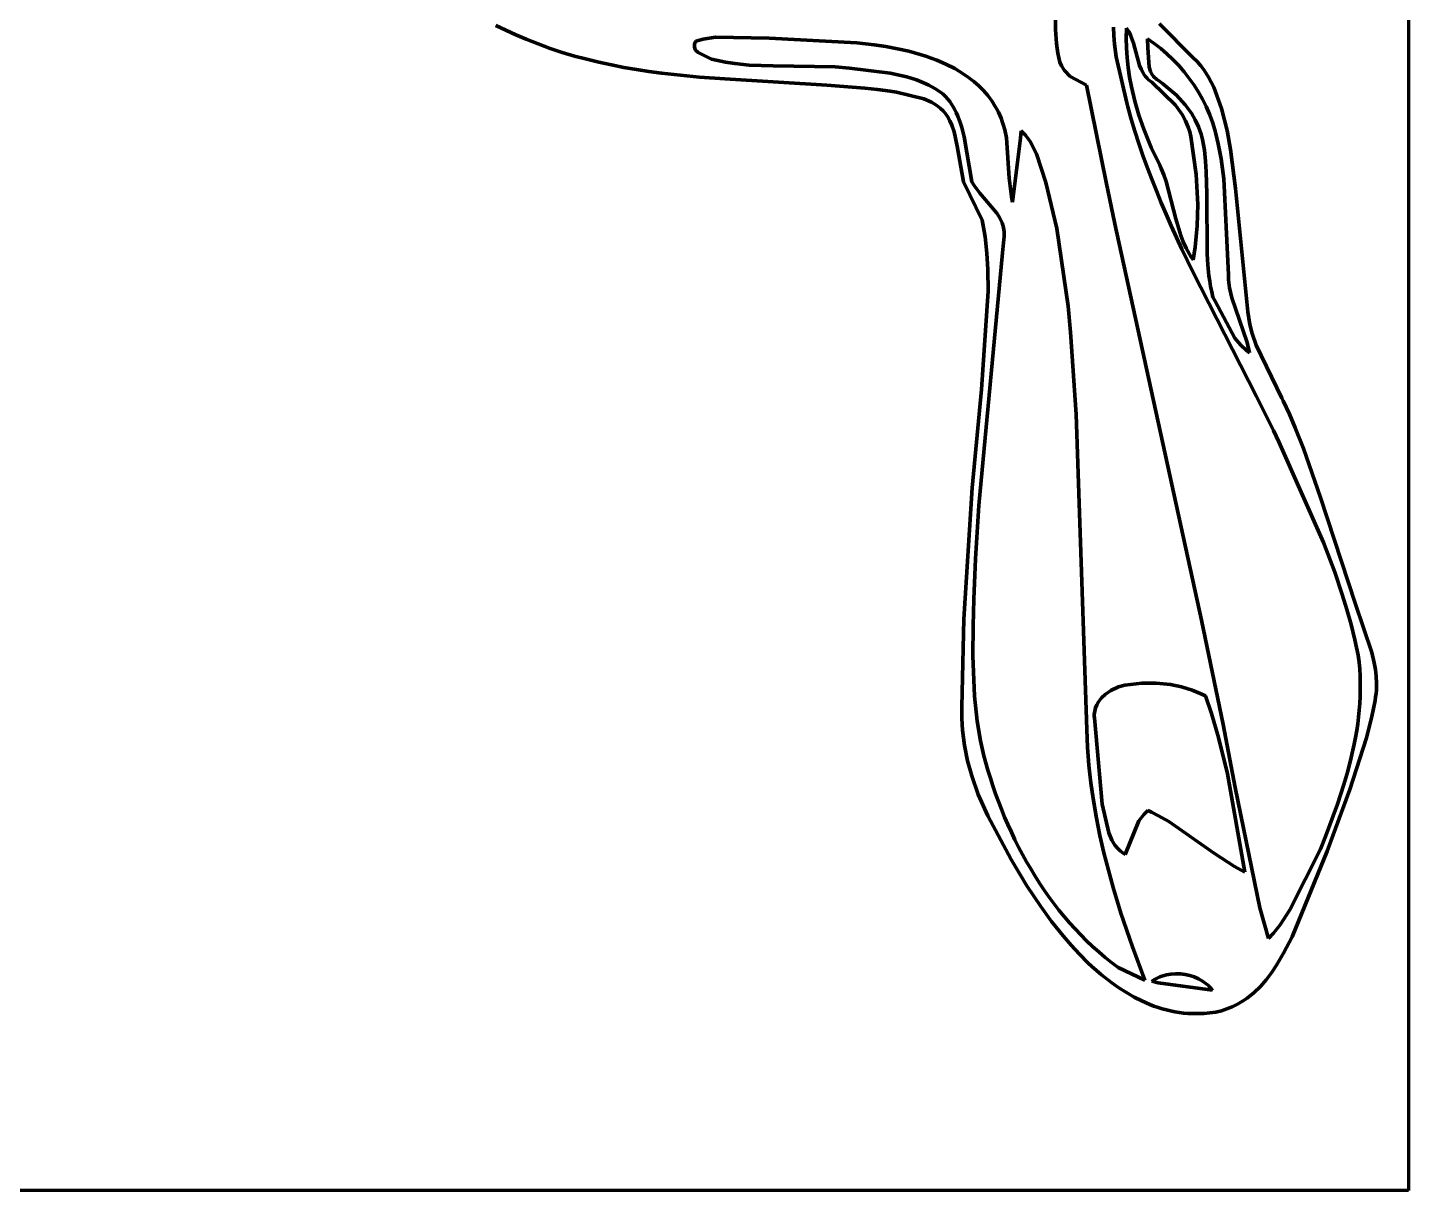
# Model space of a CAD drawing. Header units: millimetres. Extents: x 0 to 9.3, y 0 to 12.
# Drawn here: x 5.977 to 9.306, y 0 to 2.803 of the extents above; entities that cross this region are included whole.
import ezdxf

# ---------------------------------------------------------------- set-up
doc = ezdxf.new("R2010")
doc.units = ezdxf.units.MM
doc.layers.add('color#212121ff', color=7, linetype='CONTINUOUS', lineweight=100)
doc.layers.add('color#ffffffff', color=7, linetype='CONTINUOUS', lineweight=100)

msp = doc.modelspace()

# ---------------------------------------------------------------- linework, layer by layer
at = {"layer": 'color#212121ff'}
for p, q in [((7.1296, 2.7971), (7.1053, 2.8082)), ((7.1541, 2.7863), (7.1296, 2.7971)), ((8.455, 2.8215), (8.455, 2.7988)), ((8.455, 2.7988), (8.4555, 2.7875)), ((8.5954, 2.7843), (8.5948, 2.8047)), ((8.6258, 2.8023), (8.6252, 2.7784)), ((8.6314, 2.7938), (8.6258, 2.8023)), ((8.7056, 2.8122), (8.7863, 2.7313)), ((7.1786, 2.7757), (7.1541, 2.7863)), ((7.2075, 2.7641), (7.1786, 2.7757)), ((7.2365, 2.7535), (7.2075, 2.7641)), ((7.5847, 2.7635), (7.5843, 2.7612)), ((7.5854, 2.7658), (7.5847, 2.7635)), ((7.5864, 2.7683), (7.5854, 2.7658)), ((7.5877, 2.7708), (7.5864, 2.7683)), ((7.6055, 2.7756), (7.5877, 2.7708)), ((7.6356, 2.7804), (7.6055, 2.7756)), ((7.7643, 2.7784), (7.6356, 2.7804)), ((7.976, 2.7664), (7.7643, 2.7784)), ((8.0181, 2.7618), (7.976, 2.7664)), ((8.4555, 2.7875), (8.4563, 2.7761)), ((8.4563, 2.7761), (8.4574, 2.7648)), ((8.4574, 2.7648), (8.4589, 2.7535)), ((8.5971, 2.7638), (8.5954, 2.7843)), ((8.6014, 2.7331), (8.5971, 2.7638)), ((8.6252, 2.7784), (8.6258, 2.7546)), ((8.6359, 2.7849), (8.6314, 2.7938)), ((8.6429, 2.7659), (8.6359, 2.7849)), ((8.6577, 2.712), (8.6429, 2.7659)), ((8.6764, 2.7765), (8.6774, 2.7546)), ((8.6926, 2.7651), (8.6764, 2.7765)), ((8.7084, 2.7528), (8.6926, 2.7651)), ((7.2657, 2.7438), (7.2365, 2.7535)), ((7.2951, 2.735), (7.2657, 2.7438)), ((7.3247, 2.727), (7.2951, 2.735)), ((7.5843, 2.7612), (7.5844, 2.7569)), ((7.5844, 2.7569), (7.5855, 2.753)), ((7.5855, 2.753), (7.5874, 2.7494)), ((7.5874, 2.7494), (7.5935, 2.7431)), ((7.5935, 2.7431), (7.6257, 2.7274)), ((8.046, 2.7577), (8.0181, 2.7618)), ((8.0737, 2.7526), (8.046, 2.7577)), ((8.1012, 2.7464), (8.0737, 2.7526)), ((8.1148, 2.7428), (8.1012, 2.7464)), ((8.1284, 2.7388), (8.1148, 2.7428)), ((8.1419, 2.7346), (8.1284, 2.7388)), ((8.1553, 2.7299), (8.1419, 2.7346)), ((8.1686, 2.7249), (8.1553, 2.7299)), ((8.4589, 2.7535), (8.4607, 2.7422)), ((8.4607, 2.7422), (8.463, 2.7309)), ((8.463, 2.7309), (8.4655, 2.7205)), ((8.6268, 2.6224), (8.6014, 2.7331)), ((8.6258, 2.7546), (8.6273, 2.7309)), ((8.6273, 2.7309), (8.6299, 2.7074)), ((8.6774, 2.7546), (8.6803, 2.7084)), ((8.7235, 2.7399), (8.7084, 2.7528)), ((8.738, 2.7262), (8.7235, 2.7399)), ((8.7863, 2.7313), (8.7961, 2.7217)), ((7.3544, 2.7198), (7.3247, 2.727)), ((7.3842, 2.7134), (7.3544, 2.7198)), ((7.4143, 2.7076), (7.3842, 2.7134)), ((7.4444, 2.7025), (7.4143, 2.7076)), ((7.4746, 2.6979), (7.4444, 2.7025)), ((7.505, 2.6939), (7.4746, 2.6979)), ((7.6257, 2.7274), (7.6369, 2.7246)), ((7.6369, 2.7246), (7.6482, 2.7222)), ((7.6482, 2.7222), (7.6595, 2.72)), ((7.6595, 2.72), (7.6822, 2.7166)), ((7.6822, 2.7166), (7.7165, 2.7133)), ((7.7165, 2.7133), (7.774, 2.7112)), ((7.774, 2.7112), (7.924, 2.7091)), ((7.924, 2.7091), (7.9584, 2.7059)), ((7.9584, 2.7059), (8.0561, 2.6938)), ((8.1905, 2.7156), (8.1686, 2.7249)), ((8.2118, 2.7048), (8.1905, 2.7156)), ((8.2324, 2.6923), (8.2118, 2.7048)), ((8.4655, 2.7205), (8.4694, 2.711)), ((8.4694, 2.711), (8.4766, 2.6997)), ((8.4766, 2.6997), (8.4906, 2.6856)), ((8.6299, 2.7074), (8.6333, 2.684)), ((8.6615, 2.7029), (8.6577, 2.712)), ((8.6661, 2.6942), (8.6615, 2.7029)), ((8.6803, 2.7084), (8.6836, 2.698)), ((8.6836, 2.698), (8.6868, 2.6916)), ((8.7519, 2.7118), (8.738, 2.7262)), ((8.765, 2.6967), (8.7519, 2.7118)), ((8.7774, 2.6811), (8.765, 2.6967)), ((8.7961, 2.7217), (8.805, 2.7115)), ((8.805, 2.7115), (8.8132, 2.7007)), ((8.8132, 2.7007), (8.824, 2.6837)), ((7.5354, 2.6903), (7.505, 2.6939)), ((7.5659, 2.6871), (7.5354, 2.6903)), ((7.5965, 2.6843), (7.5659, 2.6871)), ((7.6578, 2.6796), (7.5965, 2.6843)), ((7.9038, 2.6649), (7.6578, 2.6796)), ((7.965, 2.6602), (7.9038, 2.6649)), ((8.0561, 2.6938), (8.0962, 2.6848)), ((8.0962, 2.6848), (8.1195, 2.6774)), ((8.1195, 2.6774), (8.1347, 2.6715)), ((8.1347, 2.6715), (8.1495, 2.6647)), ((8.1495, 2.6647), (8.1638, 2.6569)), ((8.2455, 2.6831), (8.2324, 2.6923)), ((8.258, 2.6733), (8.2455, 2.6831)), ((8.2699, 2.6627), (8.258, 2.6733)), ((8.4906, 2.6856), (8.5297, 2.6647)), ((8.5297, 2.6647), (8.5773, 2.4311)), ((8.6333, 2.684), (8.6377, 2.6607)), ((8.6687, 2.69), (8.6661, 2.6942)), ((8.6717, 2.686), (8.6687, 2.69)), ((8.6749, 2.6822), (8.6717, 2.686)), ((8.6785, 2.6786), (8.6749, 2.6822)), ((8.6824, 2.6751), (8.6785, 2.6786)), ((8.6867, 2.6719), (8.6824, 2.6751)), ((8.7438, 2.6167), (8.6867, 2.6719)), ((8.6868, 2.6916), (8.6911, 2.6857)), ((8.6911, 2.6857), (8.6936, 2.6829)), ((8.6936, 2.6829), (8.6964, 2.6804)), ((8.6964, 2.6804), (8.6995, 2.678)), ((8.6995, 2.678), (8.7029, 2.6758)), ((8.7029, 2.6758), (8.7131, 2.6685)), ((8.7131, 2.6685), (8.7467, 2.6403)), ((8.789, 2.6648), (8.7774, 2.6811)), ((8.7997, 2.648), (8.789, 2.6648)), ((8.824, 2.6837), (8.8363, 2.6596)), ((7.9955, 2.6573), (7.965, 2.6602)), ((8.026, 2.6541), (7.9955, 2.6573)), ((8.0563, 2.6505), (8.026, 2.6541)), ((8.0714, 2.6481), (8.0563, 2.6505)), ((8.1372, 2.632), (8.0714, 2.6481)), ((8.1559, 2.6235), (8.1372, 2.632)), ((8.1638, 2.6569), (8.1777, 2.648)), ((8.1777, 2.648), (8.1844, 2.6431)), ((8.1844, 2.6431), (8.1899, 2.6373)), ((8.1899, 2.6373), (8.1951, 2.6313)), ((8.1951, 2.6313), (8.1999, 2.6251)), ((8.2811, 2.6515), (8.2699, 2.6627)), ((8.2915, 2.6395), (8.2811, 2.6515)), ((8.301, 2.6269), (8.2915, 2.6395)), ((8.6377, 2.6607), (8.6459, 2.6261)), ((8.7467, 2.6403), (8.7678, 2.6172)), ((8.8095, 2.6307), (8.7997, 2.648)), ((8.8184, 2.6129), (8.8095, 2.6307)), ((8.8363, 2.6596), (8.8548, 2.6083)), ((8.169, 2.6154), (8.1559, 2.6235)), ((8.1771, 2.6091), (8.169, 2.6154)), ((8.1847, 2.6021), (8.1771, 2.6091)), ((8.1917, 2.5941), (8.1847, 2.6021)), ((8.1999, 2.6251), (8.2043, 2.6187)), ((8.2043, 2.6187), (8.2084, 2.6121)), ((8.2084, 2.6121), (8.2122, 2.6054)), ((8.2122, 2.6054), (8.2157, 2.5986)), ((8.2157, 2.5986), (8.2189, 2.5916)), ((8.3096, 2.6136), (8.301, 2.6269)), ((8.3135, 2.6067), (8.3096, 2.6136)), ((8.3171, 2.5996), (8.3135, 2.6067)), ((8.3204, 2.5924), (8.3171, 2.5996)), ((8.6292, 2.6126), (8.6268, 2.6224)), ((8.6376, 2.583), (8.6292, 2.6126)), ((8.6459, 2.6261), (8.6559, 2.592)), ((8.7602, 2.5937), (8.7438, 2.6167)), ((8.7678, 2.6172), (8.7825, 2.5971)), ((8.7825, 2.5971), (8.7919, 2.581)), ((8.8264, 2.5946), (8.8184, 2.6129)), ((8.8548, 2.6083), (8.8685, 2.5558)), ((8.1949, 2.5891), (8.1917, 2.5941)), ((8.2005, 2.5789), (8.1949, 2.5891)), ((8.2052, 2.5683), (8.2005, 2.5789)), ((8.2108, 2.5519), (8.2052, 2.5683)), ((8.2189, 2.5916), (8.2245, 2.5773)), ((8.2245, 2.5773), (8.2293, 2.5626)), ((8.3235, 2.585), (8.3204, 2.5924)), ((8.3262, 2.5774), (8.3235, 2.585)), ((8.3286, 2.5696), (8.3262, 2.5774)), ((8.3325, 2.5571), (8.3286, 2.5696)), ((8.6465, 2.5536), (8.6376, 2.583)), ((8.6559, 2.592), (8.6676, 2.5583)), ((8.7683, 2.5789), (8.7602, 2.5937)), ((8.7749, 2.5633), (8.7683, 2.5789)), ((8.7783, 2.5524), (8.7749, 2.5633)), ((8.7919, 2.581), (8.7999, 2.5641)), ((8.7999, 2.5641), (8.8062, 2.5463)), ((8.8333, 2.5759), (8.8264, 2.5946)), ((8.8392, 2.5568), (8.8333, 2.5759)), ((8.2181, 2.5179), (8.2108, 2.5519)), ((8.2293, 2.5626), (8.235, 2.5399)), ((8.235, 2.5399), (8.2534, 2.432)), ((8.3366, 2.538), (8.3325, 2.5571)), ((8.3433, 2.4406), (8.3366, 2.538)), ((8.3703, 2.5367), (8.3512, 2.3827)), ((8.3722, 2.5546), (8.3703, 2.5367)), ((8.3824, 2.5441), (8.3722, 2.5546)), ((8.3938, 2.5287), (8.3824, 2.5441)), ((8.6559, 2.5244), (8.6465, 2.5536)), ((8.6676, 2.5583), (8.6856, 2.5143)), ((8.7809, 2.5411), (8.7783, 2.5524)), ((8.7941, 2.4492), (8.7809, 2.5411)), ((8.8062, 2.5463), (8.8094, 2.534)), ((8.8094, 2.534), (8.8117, 2.521)), ((8.8417, 2.5472), (8.8392, 2.5568)), ((8.8474, 2.5233), (8.8417, 2.5472)), ((8.8685, 2.5558), (8.8767, 2.5093)), ((8.2332, 2.4318), (8.2181, 2.5179)), ((8.4091, 2.499), (8.3938, 2.5287)), ((8.4313, 2.4302), (8.4091, 2.499)), ((8.6658, 2.4954), (8.6559, 2.5244)), ((8.6856, 2.5143), (8.7061, 2.4715)), ((8.8117, 2.521), (8.8137, 2.508)), ((8.8137, 2.508), (8.8166, 2.4818)), ((8.8543, 2.4873), (8.8474, 2.5233)), ((8.8767, 2.5093), (8.889, 2.4158)), ((8.6762, 2.4667), (8.6658, 2.4954)), ((8.687, 2.4381), (8.6762, 2.4667)), ((8.7061, 2.4715), (8.7098, 2.4639)), ((8.7098, 2.4639), (8.7164, 2.4485)), ((8.8166, 2.4818), (8.8184, 2.4556)), ((8.8609, 2.439), (8.8543, 2.4873)), ((8.2777, 2.3389), (8.2332, 2.4318)), ((8.2534, 2.432), (8.259, 2.4225)), ((8.3484, 2.3954), (8.3433, 2.4406)), ((8.4577, 2.3195), (8.4313, 2.4302)), ((8.5773, 2.4311), (8.5981, 2.3302)), ((8.6982, 2.4097), (8.687, 2.4381)), ((8.7164, 2.4485), (8.722, 2.4327)), ((8.722, 2.4327), (8.7452, 2.3427)), ((8.7979, 2.377), (8.7941, 2.4492)), ((8.8184, 2.4556), (8.8198, 2.4029)), ((8.8718, 2.2073), (8.8609, 2.439)), ((8.259, 2.4225), (8.2725, 2.4045)), ((8.2725, 2.4045), (8.3132, 2.3565)), ((8.7098, 2.3814), (8.6982, 2.4097)), ((8.8198, 2.4029), (8.8203, 2.2577)), ((8.889, 2.4158), (8.9185, 2.1184)), ((8.3512, 2.3827), (8.3484, 2.3954)), ((8.7218, 2.3533), (8.7098, 2.3814)), ((8.7967, 2.3254), (8.7979, 2.377)), ((8.2833, 2.3123), (8.2777, 2.3389)), ((8.3132, 2.3565), (8.3192, 2.3472)), ((8.3192, 2.3472), (8.3242, 2.3375)), ((8.3242, 2.3375), (8.3263, 2.3324)), ((8.3263, 2.3324), (8.328, 2.3272)), ((8.5981, 2.3302), (8.807, 1.3749)), ((8.7341, 2.3253), (8.7218, 2.3533)), ((8.7452, 2.3427), (8.7569, 2.3025)), ((8.2851, 2.2992), (8.2833, 2.3123)), ((8.2893, 2.2599), (8.2851, 2.2992)), ((8.328, 2.3272), (8.3294, 2.3218)), ((8.3294, 2.3218), (8.3304, 2.3163)), ((8.331, 2.2987), (8.3302, 2.2924)), ((8.3304, 2.3163), (8.331, 2.3107)), ((8.331, 2.3107), (8.3312, 2.3048)), ((8.3312, 2.3048), (8.331, 2.2987)), ((8.4854, 2.1319), (8.4577, 2.3195)), ((8.7596, 2.2697), (8.7341, 2.3253)), ((8.7569, 2.3025), (8.7628, 2.287)), ((8.7919, 2.274), (8.7967, 2.3254)), ((8.3302, 2.2924), (8.3273, 2.2604)), ((8.786, 2.2145), (8.7596, 2.2697)), ((8.7628, 2.287), (8.7697, 2.2719)), ((8.7697, 2.2719), (8.7736, 2.2646)), ((8.7736, 2.2646), (8.7777, 2.2574)), ((8.7871, 2.2434), (8.7919, 2.274)), ((8.3273, 2.2604), (8.2699, 1.6509)), ((8.2916, 2.2204), (8.2893, 2.2599)), ((8.7777, 2.2574), (8.7822, 2.2503)), ((8.7822, 2.2503), (8.7871, 2.2434)), ((8.8203, 2.2577), (8.8221, 2.2315)), ((8.8221, 2.2315), (8.8248, 2.2054)), ((8.2923, 2.1677), (8.2916, 2.2204)), ((8.9391, 1.9143), (8.786, 2.2145)), ((8.8248, 2.2054), (8.8267, 2.1924)), ((8.8723, 2.1951), (8.8718, 2.2073)), ((8.2764, 1.9308), (8.2923, 2.1677)), ((8.8267, 2.1924), (8.8289, 2.1794)), ((8.8289, 2.1794), (8.8315, 2.1665)), ((8.8315, 2.1665), (8.8344, 2.1536)), ((8.8744, 2.1762), (8.8723, 2.1951)), ((8.8799, 2.1516), (8.8744, 2.1762)), ((8.491, 2.069), (8.4854, 2.1319)), ((8.8344, 2.1536), (8.8395, 2.1437)), ((8.8395, 2.1437), (8.8873, 2.0549)), ((8.9169, 2.044), (8.8799, 2.1516)), ((8.9185, 2.1184), (8.9208, 2.1028)), ((8.9208, 2.1028), (8.9234, 2.0879)), ((8.5044, 1.871), (8.491, 2.069)), ((8.9234, 2.0879), (8.9289, 2.0662)), ((8.9289, 2.0662), (8.9387, 2.0382)), ((8.8873, 2.0549), (8.9014, 2.0378)), ((8.9014, 2.0378), (8.9135, 2.0263)), ((8.9224, 2.0193), (8.9169, 2.044)), ((8.9387, 2.0382), (9.0008, 1.9104)), ((8.9135, 2.0263), (8.9224, 2.0193)), ((8.254, 1.694), (8.2764, 1.9308)), ((8.98, 1.8321), (8.9391, 1.9143)), ((9.0008, 1.9104), (9.0038, 1.9036)), ((9.0038, 1.9036), (9.0188, 1.8711)), ((8.5302, 1.1112), (8.5044, 1.871)), ((9.0188, 1.8711), (9.033, 1.8383)), ((8.9933, 1.8046), (8.98, 1.8321)), ((9.033, 1.8383), (9.0528, 1.7885)), ((9.101, 1.5617), (8.9933, 1.8046)), ((9.0528, 1.7885), (9.0939, 1.6704)), ((8.2341, 1.3774), (8.254, 1.694)), ((9.0939, 1.6704), (9.1773, 1.4156)), ((8.2699, 1.6509), (8.262, 1.5223)), ((9.128, 1.4908), (9.101, 1.5617)), ((8.262, 1.5223), (8.2581, 1.4257)), ((9.1463, 1.437), (9.128, 1.4908)), ((9.1574, 1.4007), (9.1463, 1.437)), ((8.2581, 1.4257), (8.2566, 1.3613)), ((9.1676, 1.3642), (9.1574, 1.4007)), ((9.1773, 1.4156), (9.2174, 1.2966)), ((8.2289, 1.166), (8.2341, 1.3774)), ((8.807, 1.3749), (8.8589, 1.1229)), ((8.2566, 1.3613), (8.2555, 1.2885)), ((9.1768, 1.3274), (9.1676, 1.3642)), ((9.1848, 1.2902), (9.1768, 1.3274)), ((8.2555, 1.2885), (8.2595, 1.1916)), ((9.1868, 1.2736), (9.1848, 1.2902)), ((9.1882, 1.257), (9.1868, 1.2736)), ((9.2174, 1.2966), (9.2232, 1.2723)), ((9.2232, 1.2723), (9.2261, 1.256)), ((9.1892, 1.2404), (9.1882, 1.257)), ((9.1896, 1.2238), (9.1892, 1.2404)), ((9.2261, 1.256), (9.228, 1.2396)), ((9.228, 1.2396), (9.2288, 1.223)), ((8.5882, 1.2051), (8.5746, 1.1957)), ((8.6069, 1.2138), (8.5882, 1.2051)), ((8.6224, 1.2181), (8.6069, 1.2138)), ((8.6632, 1.2227), (8.6224, 1.2181)), ((8.6975, 1.2229), (8.6632, 1.2227)), ((8.7317, 1.2196), (8.6975, 1.2229)), ((8.7585, 1.2141), (8.7317, 1.2196)), ((8.7847, 1.2061), (8.7585, 1.2141)), ((8.8038, 1.1984), (8.7847, 1.2061)), ((8.8162, 1.1924), (8.8038, 1.1984)), ((9.1892, 1.1907), (9.1897, 1.2072)), ((9.1897, 1.2072), (9.1896, 1.2238)), ((9.2284, 1.2064), (9.2277, 1.198)), ((9.2288, 1.2147), (9.2284, 1.2064)), ((9.2288, 1.223), (9.2288, 1.2147)), ((8.229, 1.1377), (8.2289, 1.166)), ((8.2595, 1.1916), (8.2661, 1.1314)), ((8.5544, 1.1709), (8.5513, 1.1636)), ((8.5583, 1.1778), (8.5544, 1.1709)), ((8.5657, 1.1873), (8.5583, 1.1778)), ((8.5746, 1.1957), (8.5657, 1.1873)), ((8.831, 1.1497), (8.8162, 1.1924)), ((9.1871, 1.1577), (9.1884, 1.1742)), ((9.1884, 1.1742), (9.1892, 1.1907)), ((9.2252, 1.1812), (9.2175, 1.1424)), ((9.2266, 1.1896), (9.2252, 1.1812)), ((9.2277, 1.198), (9.2266, 1.1896)), ((8.2308, 1.1095), (8.229, 1.1377)), ((8.5493, 1.1558), (8.5483, 1.1476)), ((8.5483, 1.1476), (8.5483, 1.1434)), ((8.5483, 1.1434), (8.5486, 1.139)), ((8.5486, 1.139), (8.5676, 0.9315)), ((8.5513, 1.1636), (8.5493, 1.1558)), ((8.8482, 1.0921), (8.831, 1.1497)), ((9.1833, 1.1248), (9.1854, 1.1412)), ((9.1854, 1.1412), (9.1871, 1.1577)), ((9.2175, 1.1424), (9.2048, 1.0914)), ((8.2356, 1.0723), (8.2308, 1.1095)), ((8.2661, 1.1314), (8.2742, 1.0836)), ((8.531, 1.0896), (8.5302, 1.1112)), ((8.8589, 1.1229), (8.8881, 0.9713)), ((9.1781, 1.0921), (9.1809, 1.1084)), ((9.1809, 1.1084), (9.1833, 1.1248)), ((8.2431, 1.0355), (8.2356, 1.0723)), ((8.2742, 1.0836), (8.2822, 1.0481)), ((8.5321, 1.0681), (8.531, 1.0896)), ((8.5336, 1.0466), (8.5321, 1.0681)), ((8.8695, 1.0043), (8.8482, 1.0921)), ((9.2048, 1.0914), (9.1645, 0.9662)), ((9.1679, 1.0433), (9.175, 1.0757)), ((9.175, 1.0757), (9.1781, 1.0921)), ((8.2531, 0.9992), (8.2431, 1.0355)), ((8.2822, 1.0481), (8.2919, 1.0129)), ((8.5355, 1.0252), (8.5336, 1.0466)), ((9.1596, 1.011), (9.1679, 1.0433)), ((8.2688, 0.9548), (8.2531, 0.9992)), ((8.2919, 1.0129), (8.2978, 0.994)), ((8.5377, 1.0038), (8.5355, 1.0252)), ((8.5403, 0.9824), (8.5377, 1.0038)), ((8.9113, 0.7671), (8.8695, 1.0043)), ((9.1503, 0.9789), (9.1596, 1.011)), ((8.2978, 0.994), (8.304, 0.975)), ((8.304, 0.975), (8.3105, 0.9562)), ((8.5431, 0.9611), (8.5403, 0.9824)), ((8.8881, 0.9713), (8.9476, 0.6814)), ((9.1645, 0.9662), (9.1097, 0.818)), ((9.1348, 0.9313), (9.1503, 0.9789)), ((8.2919, 0.9033), (8.2688, 0.9548)), ((8.3105, 0.9562), (8.3174, 0.9374)), ((8.3174, 0.9374), (8.3247, 0.9188)), ((8.5463, 0.9399), (8.5431, 0.9611)), ((8.5537, 0.8976), (8.5463, 0.9399)), ((8.3477, 0.7981), (8.2919, 0.9033)), ((8.3247, 0.9188), (8.3322, 0.9002)), ((8.3322, 0.9002), (8.3402, 0.8818)), ((8.5676, 0.9315), (8.5835, 0.8618)), ((8.6558, 0.8908), (8.6684, 0.9073)), ((8.6684, 0.9073), (8.6777, 0.9161)), ((8.6777, 0.9161), (8.6864, 0.912)), ((8.6864, 0.912), (8.7035, 0.9034)), ((8.7035, 0.9034), (8.7284, 0.889)), ((9.1057, 0.8534), (9.1348, 0.9313)), ((8.3402, 0.8818), (8.3484, 0.8636)), ((8.5621, 0.8554), (8.5537, 0.8976)), ((8.6225, 0.8099), (8.6558, 0.8908)), ((8.7284, 0.889), (8.8379, 0.8119)), ((8.3484, 0.8636), (8.3571, 0.8455)), ((8.3571, 0.8455), (8.366, 0.8275)), ((8.5717, 0.8135), (8.5621, 0.8554)), ((8.5835, 0.8618), (8.5909, 0.8446)), ((8.5909, 0.8446), (8.5982, 0.8327)), ((8.5982, 0.8327), (8.604, 0.8254)), ((9.0934, 0.8228), (9.1057, 0.8534)), ((8.366, 0.8275), (8.3754, 0.8098)), ((8.3754, 0.8098), (8.3851, 0.7922)), ((8.5823, 0.7718), (8.5717, 0.8135)), ((8.604, 0.8254), (8.6107, 0.8187)), ((8.6107, 0.8187), (8.6183, 0.8127)), ((8.6183, 0.8127), (8.6225, 0.8099)), ((8.8379, 0.8119), (8.886, 0.7807)), ((9.02, 0.6763), (9.0934, 0.8228)), ((9.1097, 0.818), (9.0253, 0.6113)), ((8.3861, 0.7341), (8.3477, 0.7981)), ((8.3851, 0.7922), (8.3951, 0.7749)), ((8.3951, 0.7749), (8.4055, 0.7578)), ((8.5938, 0.7304), (8.5823, 0.7718)), ((8.886, 0.7807), (8.9113, 0.7671)), ((8.4192, 0.6846), (8.3861, 0.7341)), ((8.4055, 0.7578), (8.4163, 0.7409)), ((8.4163, 0.7409), (8.4274, 0.7242)), ((8.4274, 0.7242), (8.4389, 0.7079)), ((8.4389, 0.7079), (8.4507, 0.6918)), ((8.6126, 0.6686), (8.5938, 0.7304)), ((8.4456, 0.6486), (8.4192, 0.6846)), ((8.4507, 0.6918), (8.463, 0.676)), ((8.463, 0.676), (8.4756, 0.6605)), ((8.6403, 0.5871), (8.6126, 0.6686)), ((8.9476, 0.6814), (8.9686, 0.6072)), ((8.9961, 0.6405), (9.02, 0.6763)), ((8.4735, 0.6137), (8.4456, 0.6486)), ((8.4756, 0.6605), (8.4885, 0.6454)), ((8.4885, 0.6454), (8.5019, 0.6305)), ((8.98, 0.6202), (8.9961, 0.6405)), ((8.4929, 0.5911), (8.4735, 0.6137)), ((8.5019, 0.6305), (8.5156, 0.616)), ((8.5156, 0.616), (8.5297, 0.6019)), ((8.5297, 0.6019), (8.5442, 0.5882)), ((8.9686, 0.6072), (8.98, 0.6202)), ((9.0253, 0.6113), (9.0047, 0.5718)), ((8.5131, 0.5692), (8.4929, 0.5911)), ((8.534, 0.5479), (8.5131, 0.5692)), ((8.5442, 0.5882), (8.559, 0.5748)), ((8.559, 0.5748), (8.5743, 0.5618)), ((8.6702, 0.5065), (8.6403, 0.5871)), ((9.0047, 0.5718), (8.9877, 0.543)), ((8.5417, 0.5408), (8.534, 0.5479)), ((8.5655, 0.5201), (8.5417, 0.5408)), ((8.5743, 0.5618), (8.5899, 0.5493)), ((8.5899, 0.5493), (8.6059, 0.5372)), ((8.6059, 0.5372), (8.6702, 0.5065)), ((8.9877, 0.543), (8.9754, 0.5242)), ((8.5905, 0.5005), (8.5655, 0.5201)), ((8.6079, 0.4882), (8.5905, 0.5005)), ((8.6917, 0.5076), (8.6872, 0.5045)), ((8.6872, 0.5045), (8.702, 0.5003)), ((8.6964, 0.5103), (8.6917, 0.5076)), ((8.7013, 0.5128), (8.6964, 0.5103)), ((8.7063, 0.515), (8.7013, 0.5128)), ((8.702, 0.5003), (8.8336, 0.4829)), ((8.7115, 0.5168), (8.7063, 0.515)), ((8.7222, 0.5198), (8.7115, 0.5168)), ((8.7332, 0.5216), (8.7222, 0.5198)), ((8.7445, 0.5223), (8.7332, 0.5216)), ((8.7559, 0.5219), (8.7445, 0.5223)), ((8.7672, 0.5205), (8.7559, 0.5219)), ((8.7783, 0.518), (8.7672, 0.5205)), ((8.7891, 0.5145), (8.7783, 0.518)), ((8.7995, 0.5101), (8.7891, 0.5145)), ((8.8093, 0.5047), (8.7995, 0.5101)), ((8.8183, 0.4984), (8.8093, 0.5047)), ((8.9629, 0.5073), (8.949, 0.4915)), ((8.9754, 0.5242), (8.9629, 0.5073)), ((8.6258, 0.4768), (8.6079, 0.4882)), ((8.6442, 0.4662), (8.6258, 0.4768)), ((8.663, 0.4567), (8.6442, 0.4662)), ((8.8225, 0.4948), (8.8183, 0.4984)), ((8.8265, 0.4911), (8.8225, 0.4948)), ((8.8302, 0.4871), (8.8265, 0.4911)), ((8.8336, 0.4829), (8.8302, 0.4871)), ((8.9337, 0.4769), (8.9172, 0.4638)), ((8.949, 0.4915), (8.9337, 0.4769)), ((8.6823, 0.4482), (8.663, 0.4567)), ((8.6921, 0.4444), (8.6823, 0.4482)), ((8.702, 0.441), (8.6921, 0.4444)), ((8.712, 0.4378), (8.702, 0.441)), ((8.7221, 0.435), (8.712, 0.4378)), ((8.7323, 0.4326), (8.7221, 0.435)), ((8.8548, 0.4332), (8.8412, 0.43)), ((8.868, 0.4375), (8.8548, 0.4332)), ((8.881, 0.4428), (8.868, 0.4375)), ((8.8935, 0.449), (8.881, 0.4428)), ((8.9056, 0.456), (8.8935, 0.449)), ((8.9172, 0.4638), (8.9056, 0.456)), ((8.7426, 0.4305), (8.7323, 0.4326)), ((8.753, 0.4289), (8.7426, 0.4305)), ((8.7634, 0.4276), (8.753, 0.4289)), ((8.774, 0.4267), (8.7634, 0.4276)), ((8.7846, 0.4262), (8.774, 0.4267)), ((8.7953, 0.4262), (8.7846, 0.4262)), ((8.8061, 0.4266), (8.7953, 0.4262)), ((8.8132, 0.4267), (8.8061, 0.4266)), ((8.8273, 0.4278), (8.8132, 0.4267)), ((8.8412, 0.43), (8.8273, 0.4278))]:
    msp.add_line(p, q, dxfattribs=at)
at = {"layer": 'color#ffffffff'}
for p, q in [((9.3056, 12.0417), (9.3056, 0)), ((7.1053, 2.8082), (7.1296, 2.7971)), ((7.1296, 2.7971), (7.1541, 2.7863)), ((8.455, 2.7988), (8.455, 2.8215)), ((8.4555, 2.7875), (8.455, 2.7988)), ((8.5948, 2.8047), (8.5954, 2.7843)), ((8.6252, 2.7784), (8.6258, 2.8023)), ((8.6258, 2.8023), (8.6314, 2.7938)), ((8.7863, 2.7313), (8.7056, 2.8122)), ((7.1541, 2.7863), (7.1786, 2.7757)), ((7.1786, 2.7757), (7.2075, 2.7641)), ((7.2075, 2.7641), (7.2365, 2.7535)), ((7.5843, 2.7612), (7.5847, 2.7635)), ((7.5847, 2.7635), (7.5854, 2.7658)), ((7.5854, 2.7658), (7.5864, 2.7683)), ((7.5864, 2.7683), (7.5877, 2.7708)), ((7.5877, 2.7708), (7.6055, 2.7756)), ((7.6055, 2.7756), (7.6356, 2.7804)), ((7.6356, 2.7804), (7.7643, 2.7784)), ((7.7643, 2.7784), (7.976, 2.7664)), ((7.976, 2.7664), (8.0181, 2.7618)), ((8.4563, 2.7761), (8.4555, 2.7875)), ((8.4574, 2.7648), (8.4563, 2.7761)), ((8.4589, 2.7535), (8.4574, 2.7648)), ((8.5954, 2.7843), (8.5971, 2.7638)), ((8.5971, 2.7638), (8.6014, 2.7331)), ((8.6258, 2.7546), (8.6252, 2.7784)), ((8.6314, 2.7938), (8.6359, 2.7849)), ((8.6359, 2.7849), (8.6429, 2.7659)), ((8.6429, 2.7659), (8.6577, 2.712)), ((8.6764, 2.7765), (8.6926, 2.7651)), ((8.6774, 2.7546), (8.6764, 2.7765)), ((8.6926, 2.7651), (8.7084, 2.7528)), ((7.2365, 2.7535), (7.2657, 2.7438)), ((7.2657, 2.7438), (7.2951, 2.735)), ((7.2951, 2.735), (7.3247, 2.727)), ((7.5844, 2.7569), (7.5843, 2.7612)), ((7.5855, 2.753), (7.5844, 2.7569)), ((7.5874, 2.7494), (7.5855, 2.753)), ((7.5935, 2.7431), (7.5874, 2.7494)), ((7.6257, 2.7274), (7.5935, 2.7431)), ((8.0181, 2.7618), (8.046, 2.7577)), ((8.046, 2.7577), (8.0737, 2.7526)), ((8.0737, 2.7526), (8.1012, 2.7464)), ((8.1012, 2.7464), (8.1148, 2.7428)), ((8.1148, 2.7428), (8.1284, 2.7388)), ((8.1284, 2.7388), (8.1419, 2.7346)), ((8.1419, 2.7346), (8.1553, 2.7299)), ((8.1553, 2.7299), (8.1686, 2.7249)), ((8.4607, 2.7422), (8.4589, 2.7535)), ((8.463, 2.7309), (8.4607, 2.7422)), ((8.4655, 2.7205), (8.463, 2.7309)), ((8.6014, 2.7331), (8.6268, 2.6224)), ((8.6273, 2.7309), (8.6258, 2.7546)), ((8.6299, 2.7074), (8.6273, 2.7309)), ((8.6803, 2.7084), (8.6774, 2.7546)), ((8.7084, 2.7528), (8.7235, 2.7399)), ((8.7235, 2.7399), (8.738, 2.7262)), ((8.7961, 2.7217), (8.7863, 2.7313)), ((7.3247, 2.727), (7.3544, 2.7198)), ((7.3544, 2.7198), (7.3842, 2.7134)), ((7.3842, 2.7134), (7.4143, 2.7076)), ((7.4143, 2.7076), (7.4444, 2.7025)), ((7.4444, 2.7025), (7.4746, 2.6979)), ((7.4746, 2.6979), (7.505, 2.6939)), ((7.6369, 2.7246), (7.6257, 2.7274)), ((7.6482, 2.7222), (7.6369, 2.7246)), ((7.6595, 2.72), (7.6482, 2.7222)), ((7.6822, 2.7166), (7.6595, 2.72)), ((7.7165, 2.7133), (7.6822, 2.7166)), ((7.774, 2.7112), (7.7165, 2.7133)), ((7.924, 2.7091), (7.774, 2.7112)), ((7.9584, 2.7059), (7.924, 2.7091)), ((8.0561, 2.6938), (7.9584, 2.7059)), ((8.1686, 2.7249), (8.1905, 2.7156)), ((8.1905, 2.7156), (8.2118, 2.7048)), ((8.2118, 2.7048), (8.2324, 2.6923)), ((8.4694, 2.711), (8.4655, 2.7205)), ((8.4766, 2.6997), (8.4694, 2.711)), ((8.4906, 2.6856), (8.4766, 2.6997)), ((8.6333, 2.684), (8.6299, 2.7074)), ((8.6577, 2.712), (8.6615, 2.7029)), ((8.6615, 2.7029), (8.6661, 2.6942)), ((8.6836, 2.698), (8.6803, 2.7084)), ((8.6868, 2.6916), (8.6836, 2.698)), ((8.738, 2.7262), (8.7519, 2.7118)), ((8.7519, 2.7118), (8.765, 2.6967)), ((8.765, 2.6967), (8.7774, 2.6811)), ((8.805, 2.7115), (8.7961, 2.7217)), ((8.8132, 2.7007), (8.805, 2.7115)), ((8.824, 2.6837), (8.8132, 2.7007)), ((7.505, 2.6939), (7.5354, 2.6903)), ((7.5354, 2.6903), (7.5659, 2.6871)), ((7.5659, 2.6871), (7.5965, 2.6843)), ((7.5965, 2.6843), (7.6578, 2.6796)), ((7.6578, 2.6796), (7.9038, 2.6649)), ((7.9038, 2.6649), (7.965, 2.6602)), ((8.0962, 2.6848), (8.0561, 2.6938)), ((8.1195, 2.6774), (8.0962, 2.6848)), ((8.1347, 2.6715), (8.1195, 2.6774)), ((8.1495, 2.6647), (8.1347, 2.6715)), ((8.1638, 2.6569), (8.1495, 2.6647)), ((8.2324, 2.6923), (8.2455, 2.6831)), ((8.2455, 2.6831), (8.258, 2.6733)), ((8.258, 2.6733), (8.2699, 2.6627)), ((8.5297, 2.6647), (8.4906, 2.6856)), ((8.5773, 2.4311), (8.5297, 2.6647)), ((8.6377, 2.6607), (8.6333, 2.684)), ((8.6661, 2.6942), (8.6687, 2.69)), ((8.6687, 2.69), (8.6717, 2.686)), ((8.6717, 2.686), (8.6749, 2.6822)), ((8.6749, 2.6822), (8.6785, 2.6786)), ((8.6785, 2.6786), (8.6824, 2.6751)), ((8.6824, 2.6751), (8.6867, 2.6719)), ((8.6867, 2.6719), (8.7438, 2.6167)), ((8.6911, 2.6857), (8.6868, 2.6916)), ((8.6936, 2.6829), (8.6911, 2.6857)), ((8.6964, 2.6804), (8.6936, 2.6829)), ((8.6995, 2.678), (8.6964, 2.6804)), ((8.7029, 2.6758), (8.6995, 2.678)), ((8.7131, 2.6685), (8.7029, 2.6758)), ((8.7467, 2.6403), (8.7131, 2.6685)), ((8.7774, 2.6811), (8.789, 2.6648)), ((8.789, 2.6648), (8.7997, 2.648)), ((8.8363, 2.6596), (8.824, 2.6837)), ((7.965, 2.6602), (7.9955, 2.6573)), ((7.9955, 2.6573), (8.026, 2.6541)), ((8.026, 2.6541), (8.0563, 2.6505)), ((8.0563, 2.6505), (8.0714, 2.6481)), ((8.0714, 2.6481), (8.1372, 2.632)), ((8.1372, 2.632), (8.1559, 2.6235)), ((8.1777, 2.648), (8.1638, 2.6569)), ((8.1844, 2.6431), (8.1777, 2.648)), ((8.1899, 2.6373), (8.1844, 2.6431)), ((8.1951, 2.6313), (8.1899, 2.6373)), ((8.1999, 2.6251), (8.1951, 2.6313)), ((8.2699, 2.6627), (8.2811, 2.6515)), ((8.2811, 2.6515), (8.2915, 2.6395)), ((8.2915, 2.6395), (8.301, 2.6269)), ((8.6459, 2.6261), (8.6377, 2.6607)), ((8.7678, 2.6172), (8.7467, 2.6403)), ((8.7997, 2.648), (8.8095, 2.6307)), ((8.8095, 2.6307), (8.8184, 2.6129)), ((8.8548, 2.6083), (8.8363, 2.6596)), ((8.1559, 2.6235), (8.169, 2.6154)), ((8.169, 2.6154), (8.1771, 2.6091)), ((8.1771, 2.6091), (8.1847, 2.6021)), ((8.1847, 2.6021), (8.1917, 2.5941)), ((8.2043, 2.6187), (8.1999, 2.6251)), ((8.2084, 2.6121), (8.2043, 2.6187)), ((8.2122, 2.6054), (8.2084, 2.6121)), ((8.2157, 2.5986), (8.2122, 2.6054)), ((8.2189, 2.5916), (8.2157, 2.5986)), ((8.301, 2.6269), (8.3096, 2.6136)), ((8.3096, 2.6136), (8.3135, 2.6067)), ((8.3135, 2.6067), (8.3171, 2.5996)), ((8.3171, 2.5996), (8.3204, 2.5924)), ((8.6268, 2.6224), (8.6292, 2.6126)), ((8.6292, 2.6126), (8.6376, 2.583)), ((8.6559, 2.592), (8.6459, 2.6261)), ((8.7438, 2.6167), (8.7602, 2.5937)), ((8.7825, 2.5971), (8.7678, 2.6172)), ((8.7919, 2.581), (8.7825, 2.5971)), ((8.8184, 2.6129), (8.8264, 2.5946)), ((8.8685, 2.5558), (8.8548, 2.6083)), ((8.1917, 2.5941), (8.1949, 2.5891)), ((8.1949, 2.5891), (8.2005, 2.5789)), ((8.2005, 2.5789), (8.2052, 2.5683)), ((8.2052, 2.5683), (8.2108, 2.5519)), ((8.2245, 2.5773), (8.2189, 2.5916)), ((8.2293, 2.5626), (8.2245, 2.5773)), ((8.3204, 2.5924), (8.3235, 2.585)), ((8.3235, 2.585), (8.3262, 2.5774)), ((8.3262, 2.5774), (8.3286, 2.5696)), ((8.3286, 2.5696), (8.3325, 2.5571)), ((8.6376, 2.583), (8.6465, 2.5536)), ((8.6676, 2.5583), (8.6559, 2.592)), ((8.7602, 2.5937), (8.7683, 2.5789)), ((8.7683, 2.5789), (8.7749, 2.5633)), ((8.7749, 2.5633), (8.7783, 2.5524)), ((8.7999, 2.5641), (8.7919, 2.581)), ((8.8062, 2.5463), (8.7999, 2.5641)), ((8.8264, 2.5946), (8.8333, 2.5759)), ((8.8333, 2.5759), (8.8392, 2.5568)), ((8.2108, 2.5519), (8.2181, 2.5179)), ((8.235, 2.5399), (8.2293, 2.5626)), ((8.2534, 2.432), (8.235, 2.5399)), ((8.3325, 2.5571), (8.3366, 2.538)), ((8.3366, 2.538), (8.3433, 2.4406)), ((8.3512, 2.3827), (8.3703, 2.5367)), ((8.3703, 2.5367), (8.3722, 2.5546)), ((8.3722, 2.5546), (8.3824, 2.5441)), ((8.3824, 2.5441), (8.3938, 2.5287)), ((8.6465, 2.5536), (8.6559, 2.5244)), ((8.6856, 2.5143), (8.6676, 2.5583)), ((8.7783, 2.5524), (8.7809, 2.5411)), ((8.7809, 2.5411), (8.7941, 2.4492)), ((8.8094, 2.534), (8.8062, 2.5463)), ((8.8117, 2.521), (8.8094, 2.534)), ((8.8392, 2.5568), (8.8417, 2.5472)), ((8.8417, 2.5472), (8.8474, 2.5233)), ((8.8767, 2.5093), (8.8685, 2.5558)), ((8.2181, 2.5179), (8.2332, 2.4318)), ((8.3938, 2.5287), (8.4091, 2.499)), ((8.4091, 2.499), (8.4313, 2.4302)), ((8.6559, 2.5244), (8.6658, 2.4954)), ((8.7061, 2.4715), (8.6856, 2.5143)), ((8.8137, 2.508), (8.8117, 2.521)), ((8.8166, 2.4818), (8.8137, 2.508)), ((8.8474, 2.5233), (8.8543, 2.4873)), ((8.889, 2.4158), (8.8767, 2.5093)), ((8.6658, 2.4954), (8.6762, 2.4667)), ((8.6762, 2.4667), (8.687, 2.4381)), ((8.7098, 2.4639), (8.7061, 2.4715)), ((8.7164, 2.4485), (8.7098, 2.4639)), ((8.8184, 2.4556), (8.8166, 2.4818)), ((8.8543, 2.4873), (8.8609, 2.439)), ((8.2332, 2.4318), (8.2777, 2.3389)), ((8.259, 2.4225), (8.2534, 2.432)), ((8.3433, 2.4406), (8.3484, 2.3954)), ((8.4313, 2.4302), (8.4577, 2.3195)), ((8.5981, 2.3302), (8.5773, 2.4311)), ((8.687, 2.4381), (8.6982, 2.4097)), ((8.722, 2.4327), (8.7164, 2.4485)), ((8.7452, 2.3427), (8.722, 2.4327)), ((8.7941, 2.4492), (8.7979, 2.377)), ((8.8198, 2.4029), (8.8184, 2.4556)), ((8.8609, 2.439), (8.8718, 2.2073)), ((8.2725, 2.4045), (8.259, 2.4225)), ((8.3132, 2.3565), (8.2725, 2.4045)), ((8.6982, 2.4097), (8.7098, 2.3814)), ((8.8203, 2.2577), (8.8198, 2.4029)), ((8.9185, 2.1184), (8.889, 2.4158)), ((8.3484, 2.3954), (8.3512, 2.3827)), ((8.7098, 2.3814), (8.7218, 2.3533)), ((8.7979, 2.377), (8.7967, 2.3254)), ((8.2777, 2.3389), (8.2833, 2.3123)), ((8.3192, 2.3472), (8.3132, 2.3565)), ((8.3242, 2.3375), (8.3192, 2.3472)), ((8.3263, 2.3324), (8.3242, 2.3375)), ((8.328, 2.3272), (8.3263, 2.3324)), ((8.807, 1.3749), (8.5981, 2.3302)), ((8.7218, 2.3533), (8.7341, 2.3253)), ((8.7569, 2.3025), (8.7452, 2.3427)), ((8.2833, 2.3123), (8.2851, 2.2992)), ((8.2851, 2.2992), (8.2893, 2.2599)), ((8.3294, 2.3218), (8.328, 2.3272)), ((8.3304, 2.3163), (8.3294, 2.3218)), ((8.3302, 2.2924), (8.331, 2.2987)), ((8.331, 2.3107), (8.3304, 2.3163)), ((8.3312, 2.3048), (8.331, 2.3107)), ((8.331, 2.2987), (8.3312, 2.3048)), ((8.4577, 2.3195), (8.4854, 2.1319)), ((8.7341, 2.3253), (8.7596, 2.2697)), ((8.7628, 2.287), (8.7569, 2.3025)), ((8.7967, 2.3254), (8.7919, 2.274)), ((8.3273, 2.2604), (8.3302, 2.2924)), ((8.7596, 2.2697), (8.786, 2.2145)), ((8.7697, 2.2719), (8.7628, 2.287)), ((8.7736, 2.2646), (8.7697, 2.2719)), ((8.7777, 2.2574), (8.7736, 2.2646)), ((8.7919, 2.274), (8.7871, 2.2434)), ((8.2699, 1.6509), (8.3273, 2.2604)), ((8.2893, 2.2599), (8.2916, 2.2204)), ((8.7822, 2.2503), (8.7777, 2.2574)), ((8.7871, 2.2434), (8.7822, 2.2503)), ((8.8221, 2.2315), (8.8203, 2.2577)), ((8.8248, 2.2054), (8.8221, 2.2315)), ((8.2916, 2.2204), (8.2923, 2.1677)), ((8.786, 2.2145), (8.9391, 1.9143)), ((8.8267, 2.1924), (8.8248, 2.2054)), ((8.8718, 2.2073), (8.8723, 2.1951)), ((8.2923, 2.1677), (8.2764, 1.9308)), ((8.8289, 2.1794), (8.8267, 2.1924)), ((8.8315, 2.1665), (8.8289, 2.1794)), ((8.8344, 2.1536), (8.8315, 2.1665)), ((8.8723, 2.1951), (8.8744, 2.1762)), ((8.8744, 2.1762), (8.8799, 2.1516)), ((8.4854, 2.1319), (8.491, 2.069)), ((8.8395, 2.1437), (8.8344, 2.1536)), ((8.8873, 2.0549), (8.8395, 2.1437)), ((8.8799, 2.1516), (8.9169, 2.044)), ((8.9208, 2.1028), (8.9185, 2.1184)), ((8.9234, 2.0879), (8.9208, 2.1028)), ((8.491, 2.069), (8.5044, 1.871)), ((8.9289, 2.0662), (8.9234, 2.0879)), ((8.9387, 2.0382), (8.9289, 2.0662)), ((8.9014, 2.0378), (8.8873, 2.0549)), ((8.9135, 2.0263), (8.9014, 2.0378)), ((8.9169, 2.044), (8.9224, 2.0193)), ((9.0008, 1.9104), (8.9387, 2.0382)), ((8.9224, 2.0193), (8.9135, 2.0263)), ((8.2764, 1.9308), (8.254, 1.694)), ((8.9391, 1.9143), (8.98, 1.8321)), ((9.0038, 1.9036), (9.0008, 1.9104)), ((9.0188, 1.8711), (9.0038, 1.9036)), ((8.5044, 1.871), (8.5302, 1.1112)), ((9.033, 1.8383), (9.0188, 1.8711)), ((8.98, 1.8321), (8.9933, 1.8046)), ((9.0528, 1.7885), (9.033, 1.8383)), ((8.9933, 1.8046), (9.101, 1.5617)), ((9.0939, 1.6704), (9.0528, 1.7885)), ((8.254, 1.694), (8.2341, 1.3774)), ((9.1773, 1.4156), (9.0939, 1.6704)), ((8.262, 1.5223), (8.2699, 1.6509)), ((9.101, 1.5617), (9.128, 1.4908)), ((8.2581, 1.4257), (8.262, 1.5223)), ((9.128, 1.4908), (9.1463, 1.437)), ((9.1463, 1.437), (9.1574, 1.4007)), ((8.2566, 1.3613), (8.2581, 1.4257)), ((9.1574, 1.4007), (9.1676, 1.3642)), ((9.2174, 1.2966), (9.1773, 1.4156)), ((8.2341, 1.3774), (8.2289, 1.166)), ((8.8589, 1.1229), (8.807, 1.3749)), ((8.2555, 1.2885), (8.2566, 1.3613)), ((9.1676, 1.3642), (9.1768, 1.3274)), ((9.1768, 1.3274), (9.1848, 1.2902)), ((8.2595, 1.1916), (8.2555, 1.2885)), ((9.1848, 1.2902), (9.1868, 1.2736)), ((9.1868, 1.2736), (9.1882, 1.257)), ((9.2232, 1.2723), (9.2174, 1.2966)), ((9.2261, 1.256), (9.2232, 1.2723)), ((9.1882, 1.257), (9.1892, 1.2404)), ((9.1892, 1.2404), (9.1896, 1.2238)), ((9.228, 1.2396), (9.2261, 1.256)), ((9.2288, 1.223), (9.228, 1.2396)), ((8.5746, 1.1957), (8.5882, 1.2051)), ((8.5882, 1.2051), (8.6069, 1.2138)), ((8.6069, 1.2138), (8.6224, 1.2181)), ((8.6224, 1.2181), (8.6632, 1.2227)), ((8.6632, 1.2227), (8.6975, 1.2229)), ((8.6975, 1.2229), (8.7317, 1.2196)), ((8.7317, 1.2196), (8.7585, 1.2141)), ((8.7585, 1.2141), (8.7847, 1.2061)), ((8.7847, 1.2061), (8.8038, 1.1984)), ((8.8038, 1.1984), (8.8162, 1.1924)), ((9.1897, 1.2072), (9.1892, 1.1907)), ((9.1896, 1.2238), (9.1897, 1.2072)), ((9.2277, 1.198), (9.2284, 1.2064)), ((9.2284, 1.2064), (9.2288, 1.2147)), ((9.2288, 1.2147), (9.2288, 1.223)), ((8.2289, 1.166), (8.229, 1.1377)), ((8.2661, 1.1314), (8.2595, 1.1916)), ((8.5513, 1.1636), (8.5544, 1.1709)), ((8.5544, 1.1709), (8.5583, 1.1778)), ((8.5583, 1.1778), (8.5657, 1.1873)), ((8.5657, 1.1873), (8.5746, 1.1957)), ((8.8162, 1.1924), (8.831, 1.1497)), ((9.1884, 1.1742), (9.1871, 1.1577)), ((9.1892, 1.1907), (9.1884, 1.1742)), ((9.2175, 1.1424), (9.2252, 1.1812)), ((9.2252, 1.1812), (9.2266, 1.1896)), ((9.2266, 1.1896), (9.2277, 1.198)), ((8.229, 1.1377), (8.2308, 1.1095)), ((8.5483, 1.1476), (8.5493, 1.1558)), ((8.5483, 1.1434), (8.5483, 1.1476)), ((8.5486, 1.139), (8.5483, 1.1434)), ((8.5676, 0.9315), (8.5486, 1.139)), ((8.5493, 1.1558), (8.5513, 1.1636)), ((8.831, 1.1497), (8.8482, 1.0921)), ((9.1854, 1.1412), (9.1833, 1.1248)), ((9.1871, 1.1577), (9.1854, 1.1412)), ((9.2048, 1.0914), (9.2175, 1.1424)), ((8.2308, 1.1095), (8.2356, 1.0723)), ((8.2742, 1.0836), (8.2661, 1.1314)), ((8.5302, 1.1112), (8.531, 1.0896)), ((8.8881, 0.9713), (8.8589, 1.1229)), ((9.1809, 1.1084), (9.1781, 1.0921)), ((9.1833, 1.1248), (9.1809, 1.1084)), ((8.2356, 1.0723), (8.2431, 1.0355)), ((8.2822, 1.0481), (8.2742, 1.0836)), ((8.531, 1.0896), (8.5321, 1.0681)), ((8.5321, 1.0681), (8.5336, 1.0466)), ((8.8482, 1.0921), (8.8695, 1.0043)), ((9.1645, 0.9662), (9.2048, 1.0914)), ((9.175, 1.0757), (9.1679, 1.0433)), ((9.1781, 1.0921), (9.175, 1.0757)), ((8.2431, 1.0355), (8.2531, 0.9992)), ((8.2919, 1.0129), (8.2822, 1.0481)), ((8.5336, 1.0466), (8.5355, 1.0252)), ((9.1679, 1.0433), (9.1596, 1.011)), ((8.2531, 0.9992), (8.2688, 0.9548)), ((8.2978, 0.994), (8.2919, 1.0129)), ((8.5355, 1.0252), (8.5377, 1.0038)), ((8.5377, 1.0038), (8.5403, 0.9824)), ((8.8695, 1.0043), (8.9113, 0.7671)), ((9.1596, 1.011), (9.1503, 0.9789)), ((8.304, 0.975), (8.2978, 0.994)), ((8.3105, 0.9562), (8.304, 0.975)), ((8.5403, 0.9824), (8.5431, 0.9611)), ((8.9476, 0.6814), (8.8881, 0.9713)), ((9.1097, 0.818), (9.1645, 0.9662)), ((9.1503, 0.9789), (9.1348, 0.9313)), ((8.2688, 0.9548), (8.2919, 0.9033)), ((8.3174, 0.9374), (8.3105, 0.9562)), ((8.3247, 0.9188), (8.3174, 0.9374)), ((8.5431, 0.9611), (8.5463, 0.9399)), ((8.5463, 0.9399), (8.5537, 0.8976)), ((8.2919, 0.9033), (8.3477, 0.7981)), ((8.3322, 0.9002), (8.3247, 0.9188)), ((8.3402, 0.8818), (8.3322, 0.9002)), ((8.5835, 0.8618), (8.5676, 0.9315)), ((8.6684, 0.9073), (8.6558, 0.8908)), ((8.6777, 0.9161), (8.6684, 0.9073)), ((8.6864, 0.912), (8.6777, 0.9161)), ((8.7035, 0.9034), (8.6864, 0.912)), ((8.7284, 0.889), (8.7035, 0.9034)), ((9.1348, 0.9313), (9.1057, 0.8534)), ((8.3484, 0.8636), (8.3402, 0.8818)), ((8.5537, 0.8976), (8.5621, 0.8554)), ((8.6558, 0.8908), (8.6225, 0.8099)), ((8.8379, 0.8119), (8.7284, 0.889)), ((8.3571, 0.8455), (8.3484, 0.8636)), ((8.366, 0.8275), (8.3571, 0.8455)), ((8.5621, 0.8554), (8.5717, 0.8135)), ((8.5909, 0.8446), (8.5835, 0.8618)), ((8.5982, 0.8327), (8.5909, 0.8446)), ((8.604, 0.8254), (8.5982, 0.8327)), ((9.1057, 0.8534), (9.0934, 0.8228)), ((8.3754, 0.8098), (8.366, 0.8275)), ((8.3851, 0.7922), (8.3754, 0.8098)), ((8.5717, 0.8135), (8.5823, 0.7718)), ((8.6107, 0.8187), (8.604, 0.8254)), ((8.6183, 0.8127), (8.6107, 0.8187)), ((8.6225, 0.8099), (8.6183, 0.8127)), ((8.886, 0.7807), (8.8379, 0.8119)), ((9.0934, 0.8228), (9.02, 0.6763)), ((9.0253, 0.6113), (9.1097, 0.818)), ((8.3477, 0.7981), (8.3861, 0.7341)), ((8.3951, 0.7749), (8.3851, 0.7922)), ((8.4055, 0.7578), (8.3951, 0.7749)), ((8.5823, 0.7718), (8.5938, 0.7304)), ((8.9113, 0.7671), (8.886, 0.7807)), ((8.3861, 0.7341), (8.4192, 0.6846)), ((8.4163, 0.7409), (8.4055, 0.7578)), ((8.4274, 0.7242), (8.4163, 0.7409)), ((8.4389, 0.7079), (8.4274, 0.7242)), ((8.4507, 0.6918), (8.4389, 0.7079)), ((8.5938, 0.7304), (8.6126, 0.6686)), ((8.4192, 0.6846), (8.4456, 0.6486)), ((8.463, 0.676), (8.4507, 0.6918)), ((8.4756, 0.6605), (8.463, 0.676)), ((8.6126, 0.6686), (8.6403, 0.5871)), ((8.9686, 0.6072), (8.9476, 0.6814)), ((9.02, 0.6763), (8.9961, 0.6405)), ((8.4456, 0.6486), (8.4735, 0.6137)), ((8.4885, 0.6454), (8.4756, 0.6605)), ((8.5019, 0.6305), (8.4885, 0.6454)), ((8.9961, 0.6405), (8.98, 0.6202)), ((8.4735, 0.6137), (8.4929, 0.5911)), ((8.5156, 0.616), (8.5019, 0.6305)), ((8.5297, 0.6019), (8.5156, 0.616)), ((8.5442, 0.5882), (8.5297, 0.6019)), ((8.98, 0.6202), (8.9686, 0.6072)), ((9.0047, 0.5718), (9.0253, 0.6113)), ((8.4929, 0.5911), (8.5131, 0.5692)), ((8.5131, 0.5692), (8.534, 0.5479)), ((8.559, 0.5748), (8.5442, 0.5882)), ((8.5743, 0.5618), (8.559, 0.5748)), ((8.6403, 0.5871), (8.6702, 0.5065)), ((8.9877, 0.543), (9.0047, 0.5718)), ((8.534, 0.5479), (8.5417, 0.5408)), ((8.5417, 0.5408), (8.5655, 0.5201)), ((8.5899, 0.5493), (8.5743, 0.5618)), ((8.6059, 0.5372), (8.5899, 0.5493)), ((8.6702, 0.5065), (8.6059, 0.5372)), ((8.9754, 0.5242), (8.9877, 0.543)), ((8.5655, 0.5201), (8.5905, 0.5005)), ((8.5905, 0.5005), (8.6079, 0.4882)), ((8.6872, 0.5045), (8.6917, 0.5076)), ((8.702, 0.5003), (8.6872, 0.5045)), ((8.6917, 0.5076), (8.6964, 0.5103)), ((8.6964, 0.5103), (8.7013, 0.5128)), ((8.7013, 0.5128), (8.7063, 0.515)), ((8.8336, 0.4829), (8.702, 0.5003)), ((8.7063, 0.515), (8.7115, 0.5168)), ((8.7115, 0.5168), (8.7222, 0.5198)), ((8.7222, 0.5198), (8.7332, 0.5216)), ((8.7332, 0.5216), (8.7445, 0.5223)), ((8.7445, 0.5223), (8.7559, 0.5219)), ((8.7559, 0.5219), (8.7672, 0.5205)), ((8.7672, 0.5205), (8.7783, 0.518)), ((8.7783, 0.518), (8.7891, 0.5145)), ((8.7891, 0.5145), (8.7995, 0.5101)), ((8.7995, 0.5101), (8.8093, 0.5047)), ((8.8093, 0.5047), (8.8183, 0.4984)), ((8.949, 0.4915), (8.9629, 0.5073)), ((8.9629, 0.5073), (8.9754, 0.5242)), ((8.6079, 0.4882), (8.6258, 0.4768)), ((8.6258, 0.4768), (8.6442, 0.4662)), ((8.6442, 0.4662), (8.663, 0.4567)), ((8.8183, 0.4984), (8.8225, 0.4948)), ((8.8225, 0.4948), (8.8265, 0.4911)), ((8.8265, 0.4911), (8.8302, 0.4871)), ((8.8302, 0.4871), (8.8336, 0.4829)), ((8.9172, 0.4638), (8.9337, 0.4769)), ((8.9337, 0.4769), (8.949, 0.4915)), ((8.663, 0.4567), (8.6823, 0.4482)), ((8.6823, 0.4482), (8.6921, 0.4444)), ((8.6921, 0.4444), (8.702, 0.441)), ((8.702, 0.441), (8.712, 0.4378)), ((8.712, 0.4378), (8.7221, 0.435)), ((8.7221, 0.435), (8.7323, 0.4326)), ((8.8412, 0.43), (8.8548, 0.4332)), ((8.8548, 0.4332), (8.868, 0.4375)), ((8.868, 0.4375), (8.881, 0.4428)), ((8.881, 0.4428), (8.8935, 0.449)), ((8.8935, 0.449), (8.9056, 0.456)), ((8.9056, 0.456), (8.9172, 0.4638)), ((8.7323, 0.4326), (8.7426, 0.4305)), ((8.7426, 0.4305), (8.753, 0.4289)), ((8.753, 0.4289), (8.7634, 0.4276)), ((8.7634, 0.4276), (8.774, 0.4267)), ((8.774, 0.4267), (8.7846, 0.4262)), ((8.7846, 0.4262), (8.7953, 0.4262)), ((8.7953, 0.4262), (8.8061, 0.4266)), ((8.8061, 0.4266), (8.8132, 0.4267)), ((8.8132, 0.4267), (8.8273, 0.4278)), ((8.8273, 0.4278), (8.8412, 0.43)), ((9.3056, 0), (0, 0))]:
    msp.add_line(p, q, dxfattribs=at)

doc.saveas('drawing.dxf')
